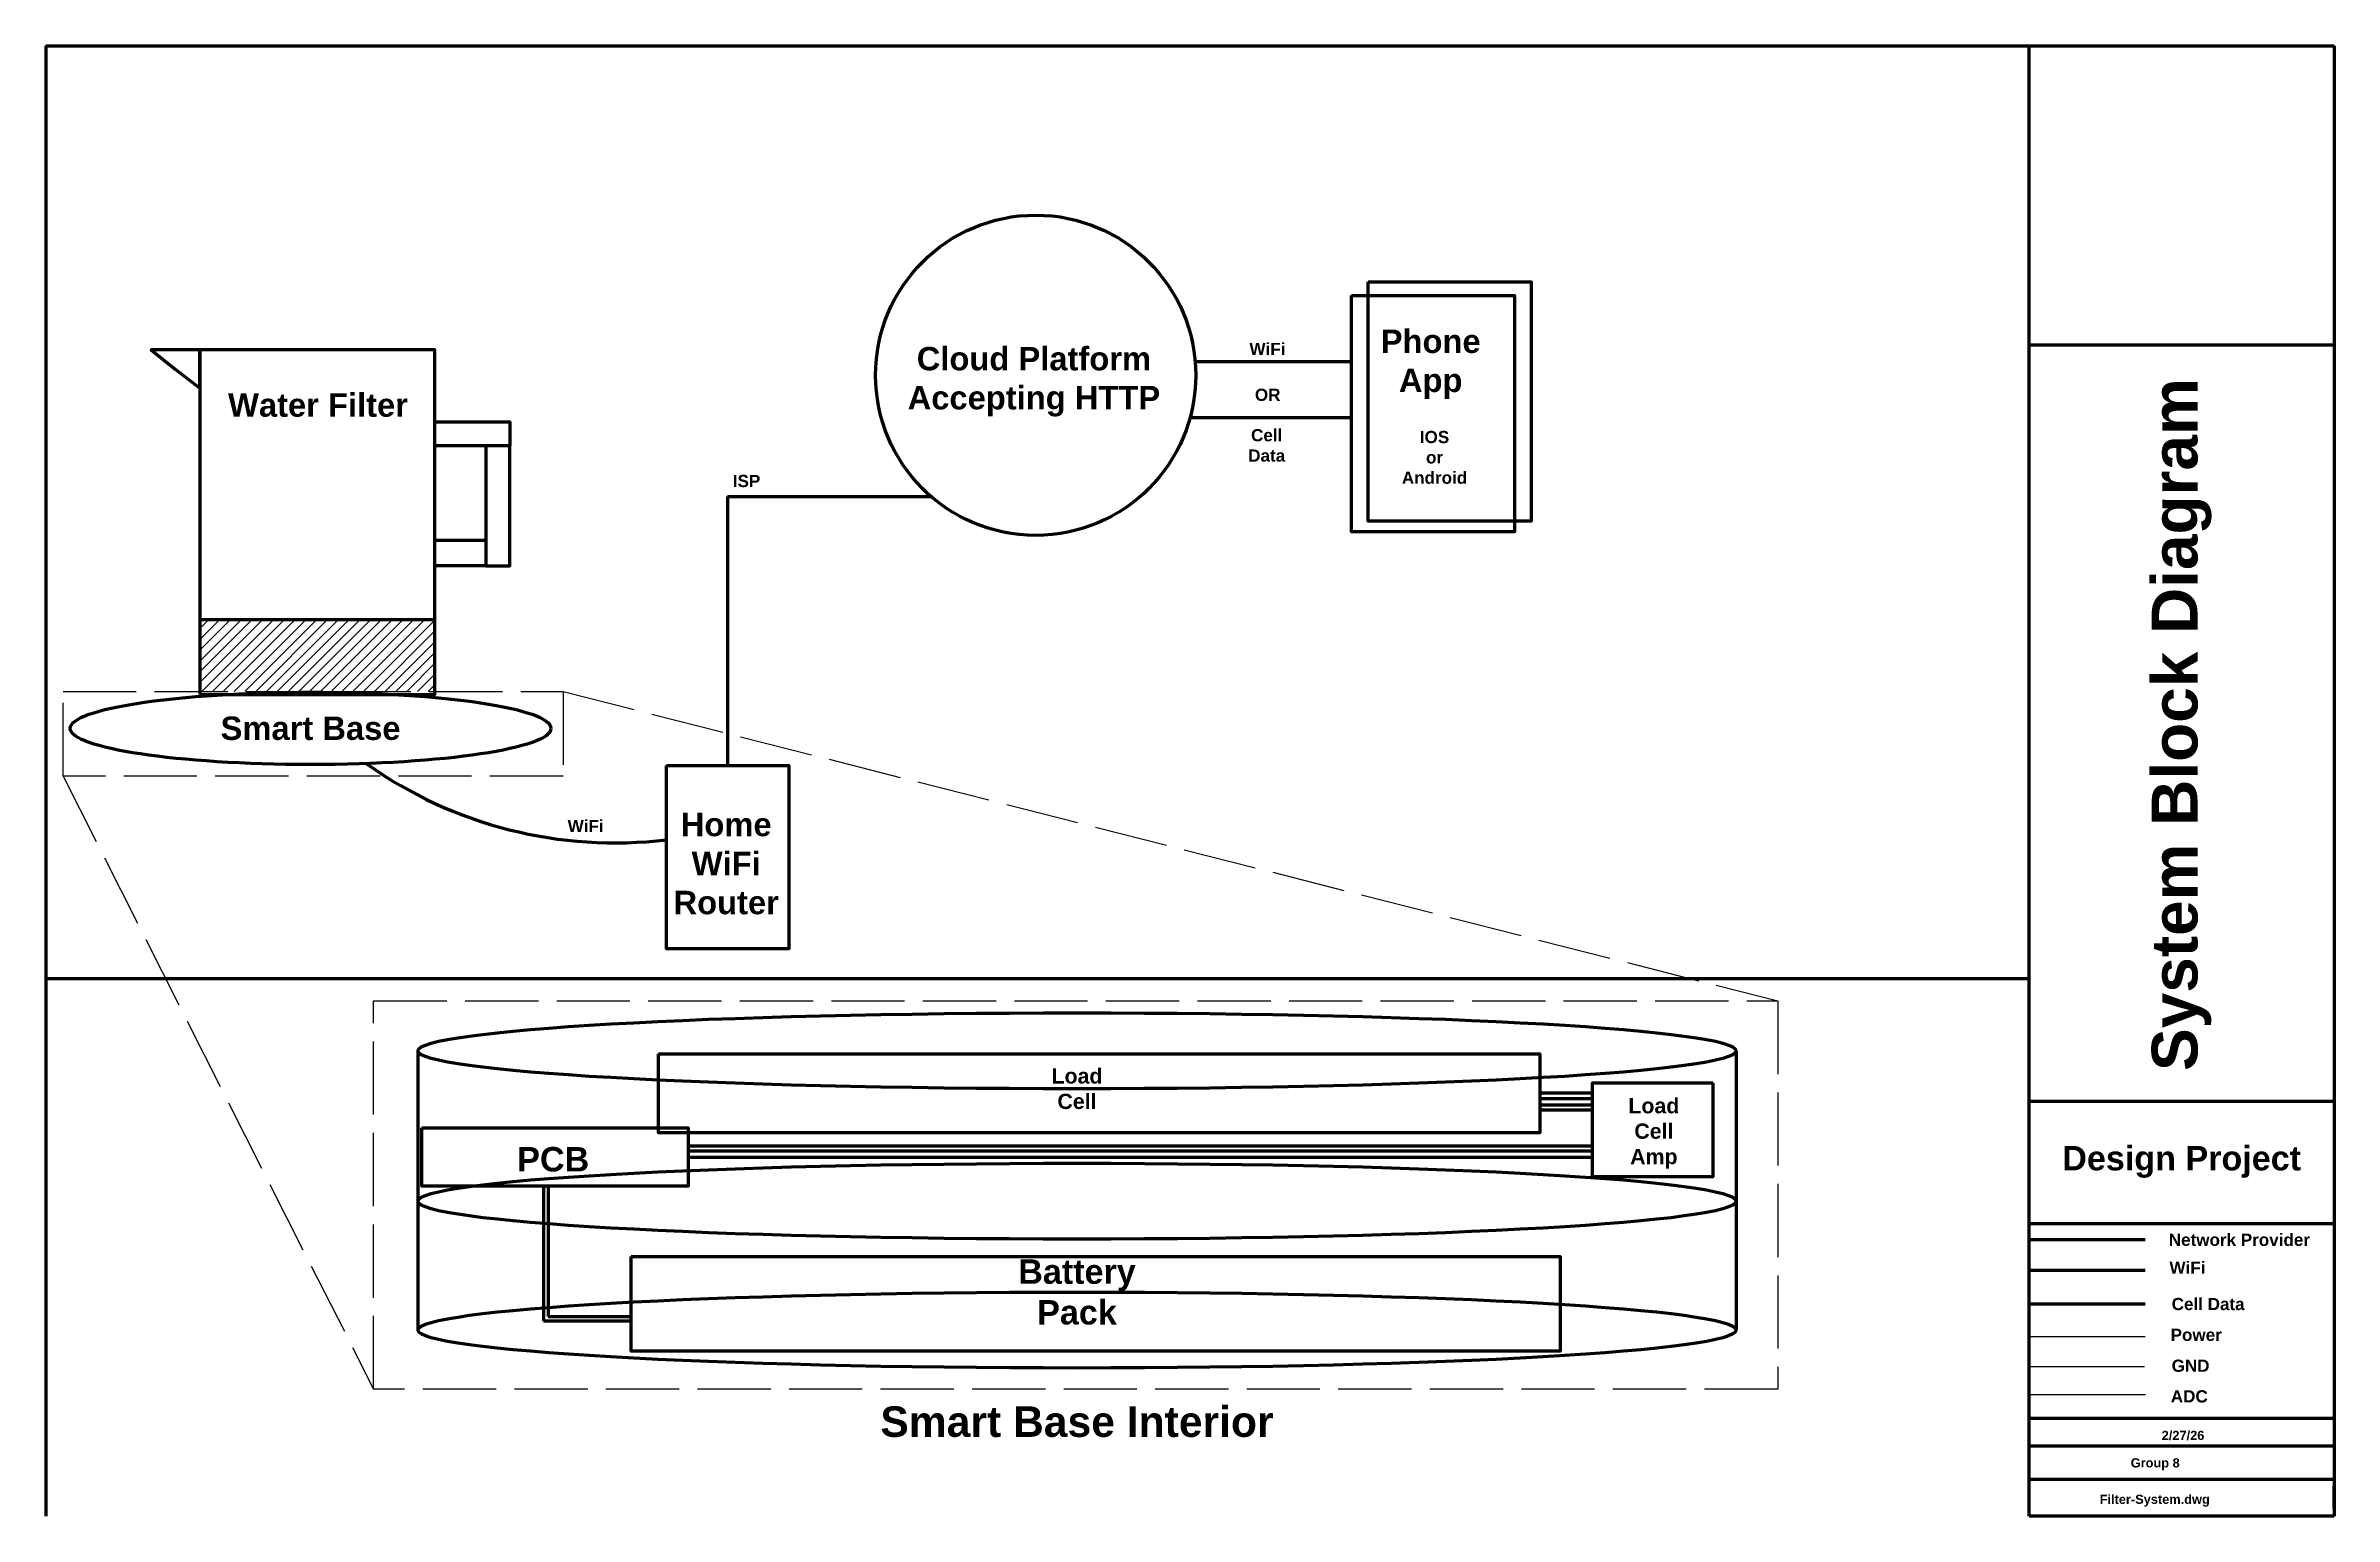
# Paper-space layout 'Layout1' of a CAD drawing. Extents: x 0 to 37.5, y 0 to 24.1.
import ezdxf

# ---------------------------------------------------------------- set-up
doc = ezdxf.new("R2010")
doc.units = 0
doc.header["$MEASUREMENT"] = 0
doc.linetypes.add('BORDERDASH', pattern=[1.5, 1.2, -0.3])
doc.layers.get('0').update_dxf_attribs({"linetype": 'CONTINUOUS'})
for name, color, linetype in [('ADC', 5, 'CONTINUOUS'), ('AUDIO_MIC_LEVEL', 6, 'CONTINUOUS'), ('DATA', 21, 'CONTINUOUS'), ('GND', 46, 'CONTINUOUS'), ('HDMI', 112, 'CONTINUOUS'), ('POE', 46, 'CONTINUOUS'), ('Power', 1, 'CONTINUOUS'), ('TB', 7, 'CONTINUOUS'), ('TITLE_BLOCK', 7, 'CONTINUOUS')]:
    doc.layers.add(name, color=color, linetype=linetype)
doc.styles.add('WAG15', font='Arial Bold.ttf', dxfattribs={"height": 0.15})
doc.styles.add('WAG20', font='Arial Bold.ttf', dxfattribs={"height": 0.2})
doc.styles.add('WAG30', font='Arial Bold.ttf', dxfattribs={"height": 0.3})
doc.styles.add('WAG40', font='Arial Bold.ttf', dxfattribs={"height": 0.4})

# ---------------------------------------------------------------- blocks, each defined once
blk = doc.blocks.new('REVDATE')
at = {"color": 0, "style": 'WAG15', "flags": 8}
for tag, p in [('REVDATE', (0.2, 0.65)), ('USER', (-0.3, 0.2)), ('FNAME', (-0.9, -0.3))]:
    blk.add_attdef(tag, p, '', height=0.15, dxfattribs=at)

psp = doc.layouts.get("Layout1")

# ---------------------------------------------------------------- hatches: boundary and pattern name
at = {"linetype": 'BORDERDASH'}
h = psp.add_hatch(dxfattribs=at)
h.set_pattern_fill('ANSI31', color=5)
h.paths.add_polyline_path([(6.378, 14.69), (2.526, 14.69), (2.526, 13.516), (6.378, 13.516)])

# ---------------------------------------------------------------- linework, layer by layer
for p, q in [((8.478, 13.516), (28.38, 8.447)), ((0.284, 12.13), (5.373, 2.082))]:
    psp.add_line(p, q, dxfattribs=at)
at = {"lineweight": 158}
psp.add_line((0, 8.815), (32.5, 8.815), dxfattribs=at)
at = {"lineweight": 90}
for p, q in [((6.097, 7.628), (6.097, 3.051)), ((27.699, 7.628), (27.699, 3.051))]:
    psp.add_line(p, q, dxfattribs=at)
at = {"lineweight": 100}
for points in [[(21.395, 20.005), (24.069, 20.005), (24.069, 16.136), (21.395, 16.136)], [(21.669, 20.231), (24.343, 20.231), (24.343, 16.307), (21.669, 16.307)], [(2.526, 19.115), (1.729, 19.115), (2.122, 18.801), (2.526, 18.486)], [(2.526, 13.47), (6.378, 13.47), (6.378, 19.115), (2.526, 19.115)], [(6.378, 17.936), (7.603, 17.936), (7.603, 17.543), (6.378, 17.543)], [(7.603, 17.543), (7.21, 17.543), (7.21, 15.577), (7.603, 15.577)], [(7.21, 15.577), (6.378, 15.577), (6.378, 15.996), (7.21, 15.996)], [(10.169, 12.302), (12.178, 12.302), (12.178, 9.301), (10.169, 9.301)]]:
    psp.add_lwpolyline(points, close=True, dxfattribs=at)
at = {"linetype": 'BORDERDASH'}
for points in [[(0.284, 13.516), (8.478, 13.516), (8.478, 12.13), (0.284, 12.13)], [(5.373, 8.447), (28.38, 8.447), (28.38, 2.082), (5.373, 2.082)]]:
    psp.add_lwpolyline(points, close=True, dxfattribs=at)
at = {"lineweight": 90}
for points in [[(10.04, 7.579), (24.483, 7.579), (24.483, 6.285), (10.04, 6.285)], [(27.32, 7.101), (27.32, 5.56), (25.348, 5.56), (25.348, 7.101)], [(6.164, 6.368), (10.525, 6.368), (10.525, 5.409), (6.164, 5.409)], [(9.591, 4.259), (24.814, 4.259), (24.814, 2.708), (9.591, 2.708)]]:
    psp.add_lwpolyline(points, close=True, dxfattribs=at)
at = {"lineweight": 100}
psp.add_circle((16.221, 18.7), 2.624, dxfattribs=at)
psp.add_ellipse((4.339, 12.912), major_axis=(3.939, 0), ratio=0.150442, dxfattribs=at)
at = {"lineweight": 90}
for centre in [(16.898, 7.628), (16.898, 5.163), (16.898, 3.051)]:
    psp.add_ellipse(centre, major_axis=(10.801, 0), ratio=0.057608, dxfattribs=at)
at = {"layer": 'ADC', "color": 7, "lineweight": 90}
psp.add_line((24.483, 6.937), (25.348, 6.937), dxfattribs=at)
at = {"layer": 'ADC', "color": 0, "lineweight": 90}
psp.add_line((24.483, 6.846), (25.348, 6.846), dxfattribs=at)
at = {"layer": 'ADC', "lineweight": 90}
psp.add_line((25.348, 6.064), (10.525, 6.064), dxfattribs=at)
at = {"layer": 'ADC'}
psp.add_line((32.5, 1.996), (34.405, 1.996), dxfattribs=at)
at = {"layer": 'AUDIO_MIC_LEVEL', "lineweight": 100}
psp.add_line((21.395, 18), (18.75, 18), dxfattribs=at)
at = {"layer": 'AUDIO_MIC_LEVEL', "linetype": 'Continuous', "lineweight": 100}
psp.add_line((32.5, 3.482), (34.4, 3.482), dxfattribs=at)
at = {"layer": 'DATA', "lineweight": 100}
for q in [(14.509, 16.711), (11.173, 12.302)]:
    psp.add_line((11.173, 16.711), q, dxfattribs=at)
at = {"layer": 'DATA', "linetype": 'Continuous', "lineweight": 100}
psp.add_line((32.5, 4.534), (34.4, 4.534), dxfattribs=at)
at = {"layer": 'GND', "color": 1, "lineweight": 90}
psp.add_line((25.348, 6.655), (24.483, 6.655), dxfattribs=at)
at = {"layer": 'GND', "lineweight": 90}
for p, q in [((10.525, 5.885), (25.348, 5.885)), ((8.235, 5.409), (8.235, 3.274)), ((8.235, 3.274), (9.591, 3.274))]:
    psp.add_line(p, q, dxfattribs=at)
at = {"layer": 'HDMI', "lineweight": 100}
psp.add_line((21.395, 18.922), (18.836, 18.922), dxfattribs=at)
at = {"layer": 'HDMI', "linetype": 'Continuous', "lineweight": 100}
psp.add_line((32.5, 4.033), (34.4, 4.033), dxfattribs=at)
at = {"layer": 'HDMI', "lineweight": 100}
psp.add_arc((9.324, 18.071), 7.035, 234.609, 276.8982, dxfattribs=at)
at = {"layer": 'POE'}
psp.add_line((32.5, 2.456), (34.39, 2.456), dxfattribs=at)
at = {"layer": 'POE', "color": 5, "lineweight": 120, "transparency": 33554687}
psp.add_lwpolyline([(2.526, 13.47), (6.378, 13.47), (6.378, 14.69), (2.526, 14.69)], close=True, dxfattribs=at)
at = {"layer": 'Power', "color": 3, "lineweight": 90}
psp.add_line((25.348, 6.739), (24.483, 6.739), dxfattribs=at)
at = {"layer": 'Power', "lineweight": 90}
for p, q in [((25.348, 5.984), (10.525, 5.984)), ((8.154, 5.409), (8.154, 3.201)), ((8.154, 3.201), (9.591, 3.201))]:
    psp.add_line(p, q, dxfattribs=at)
at = {"layer": 'Power'}
psp.add_line((32.5, 2.947), (34.403, 2.947), dxfattribs=at)
at = {"layer": 'TB', "lineweight": 100}
for p, q in [((0, 24.1), (32.5, 24.1)), ((0, 24.1), (0, 0)), ((32.5, 0), (32.5, 24.1)), ((32.5, 20.5), (32.5, 20.875)), ((37.5, 1.15), (32.5, 1.15)), ((37.5, 0.6), (32.5, 0.6)), ((37.5, 0.125), (37.5, 0.5))]:
    psp.add_line(p, q, dxfattribs=at)
at = {"layer": 'TB', "linetype": 'Continuous', "lineweight": 100}
for p, q in [((32.5, 24.1), (37.5, 24.1)), ((37.5, 24.1), (37.5, 0)), ((32.5, 19.2), (37.5, 19.2)), ((32.5, 6.8), (37.5, 6.8)), ((32.5, 4.8), (37.5, 4.8)), ((37.5, 0), (32.5, 0))]:
    psp.add_line(p, q, dxfattribs=at)
at = {"layer": 'TITLE_BLOCK', "linetype": 'Continuous', "lineweight": 100}
psp.add_line((37.5, 1.6), (32.5, 1.6), dxfattribs=at)

# ---------------------------------------------------------------- block references
at = {"lineweight": 100}
ref = psp.add_blockref('REVDATE', (33.841, 0.6), dxfattribs=at)
ref.add_attrib('REVDATE', '2/27/26', (34.673, 1.25), dxfattribs={"color": 0, "height": 0.15, "style": 'WAG15'})
ref.add_attrib('USER', 'Group 8', (34.165, 0.8), dxfattribs={"color": 0, "height": 0.15, "style": 'WAG15'})
ref.add_attrib('FNAME', 'Filter-System.dwg', (33.656, 0.203), dxfattribs={"color": 0, "height": 0.15, "style": 'WAG15'})

# ---------------------------------------------------------------- texts
at = {"linetype": 'Continuous', "lineweight": 100, "width": 6.40611, "attachment_point": 5, "style": 'WAG30'}
for s, insert, char_height in [('Cloud Platform\\PAccepting HTTP', (16.192, 18.593), 0.38365), ('WiFi', (20.019, 19.131), 0.2), ('Phone\\PApp', (22.694, 18.879), 0.3836), ('OR', (20.023, 18.378), 0.2), ('Cell\\PData', (20.007, 17.549), 0.2), ('IOS \\Por\\PAndroid', (22.757, 17.353), 0.2), ('ISP', (11.483, 16.966), 0.2), ('Smart Base', (4.339, 12.912), 0.3836), ('WiFi', (8.847, 11.312), 0.2)]:
    psp.add_mtext(s, dxfattribs=dict(at, insert=insert, char_height=char_height))
at = {"linetype": 'Continuous', "lineweight": 90, "width": 8.60093, "attachment_point": 5, "style": 'WAG30'}
for s, insert, char_height in [('Load\\PCell', (16.898, 7.006), 0.25), ('Load\\PCell\\PAmp', (26.351, 6.274), 0.25), ('PCB', (8.315, 5.848), 0.4), ('Battery\\PPack ', (16.898, 3.673), 0.4), ('Smart Base Interior', (16.898, 1.547), 0.5)]:
    psp.add_mtext(s, dxfattribs=dict(at, insert=insert, char_height=char_height))
at = {"layer": 'TB', "linetype": 'Continuous', "lineweight": 100, "style": 'WAG20'}
for s, p in [('Network Provider', (34.789, 4.431)), ('WiFi', (34.8, 3.973)), ('Cell Data', (34.836, 3.378)), ('Power', (34.819, 2.873)), ('GND', (34.836, 2.367)), ('ADC', (34.822, 1.865))]:
    psp.add_text(s, height=0.2, dxfattribs=at).set_placement(p)
at = {"layer": 'TITLE_BLOCK', "linetype": 'Continuous', "lineweight": 100, "width": 6.40611, "attachment_point": 5, "style": 'WAG30'}
for s, insert, char_height in [('Water Filter', (4.461, 18.209), 0.38365), ('Home \\PWiFi\\PRouter', (11.15, 10.695), 0.3836)]:
    psp.add_mtext(s, dxfattribs=dict(at, insert=insert, char_height=char_height))
at = {"layer": 'TITLE_BLOCK', "lineweight": 100, "insert": (35, 12.975), "char_height": 0.75, "width": 12.35, "attachment_point": 5, "rotation": 90, "style": 'WAG30'}
psp.add_mtext('System Block Diagram', dxfattribs=at)
at = {"layer": 'TITLE_BLOCK', "lineweight": 100, "insert": (35, 5.807), "char_height": 0.4, "width": 5, "attachment_point": 5, "style": 'WAG40'}
psp.add_mtext('Design Project', dxfattribs=at)

doc.saveas('drawing.dxf')
